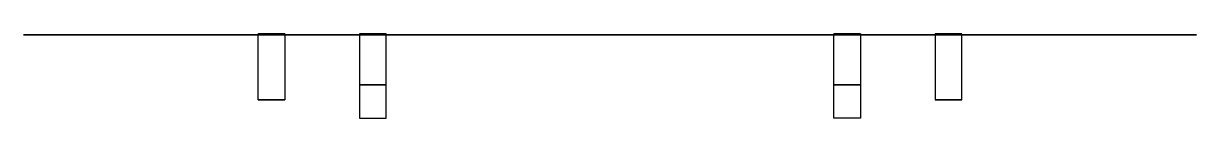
# Model space of a CAD drawing. Header units: millimetres. Extents: x 0 to 1100, y -78 to 1.
import ezdxf

# ---------------------------------------------------------------- set-up
doc = ezdxf.new("R2010")
doc.units = ezdxf.units.MM
doc.layers.add('KwikScaf 3D', color=7, linetype='Continuous')

# ---------------------------------------------------------------- blocks, each defined once
blk = doc.blocks.new('109837xyz')
at = {"layer": 'KwikScaf 3D', "extrusion": (0, -1, 0)}
h = blk.add_hatch(dxfattribs=at)
h.set_pattern_fill('NET', color=0, scale=7.85, style=0)
h.paths.add_polyline_path([(1050, 325), (1035, 325), (1035, 390), (785, 390), (785, 360), (760, 360), (760, 390), (340, 390), (340, 360), (315, 360), (315, 390), (65, 390), (65, 325), (50, 325), (50, -230), (1050, -230)])
at = {"layer": 'KwikScaf 3D', "color": 0, "extrusion": (0, -1, 6.12303e-17)}
for p, q in [((0, 0, 325), (0, 0, -485)), ((0, 0, 325), (65, 0, 325)), ((50, 0, 325), (50, 0, -435)), ((65, 0, 390), (1035, 0, 390)), ((65, 0, 440), (1035, 0, 440)), ((65, 0, 440), (65, 0, 325)), ((1035, 0, 440), (1035, 0, 325)), ((1035, 0, 325), (1100, 0, 325)), ((1050, 0, 325), (1050, 0, -435)), ((1100, 0, 325), (1100, 0, -485)), ((0, 0, -435), (1100, 0, -435)), ((50, 0, -230), (1050, 0, -230))]:
    blk.add_line(p, q, dxfattribs=at)
blk.add_lwpolyline([(0, -485), (1100, -485)], dxfattribs=at)
at = {"layer": 'KwikScaf 3D', "color": 0}
for points in [[(245, 1, -500), (245, -61, -500), (220, -61, -500), (220, 1, -500)], [(245, 1, -557), (245, 1, -407), (220, 1, -407), (220, 1, -557)], [(315, -46.9, 495), (340, -46.9, 495), (340, 1, 495), (315, 1, 495)], [(315, 1, 360), (340, 1, 360), (340, 1, 495), (315, 1, 495)], [(785, -46.9, 495), (760, -46.9, 495), (760, 1, 495), (785, 1, 495)], [(785, 1, 360), (760, 1, 360), (760, 1, 495), (785, 1, 495)], [(855, 1, -557), (855, 1, -407), (880, 1, -407), (880, 1, -557)], [(855, 1, -500), (855, -61, -500), (880, -61, -500), (880, 1, -500)], [(0, 0, -485), (1100, 0, -485), (1100, 0, -230), (0, 0, -230)], [(315, -78.3, 440.5), (340, -78.3, 440.5), (340, -46.9, 495), (315, -46.9, 495)], [(785, -78.3, 440.5), (760, -78.3, 440.5), (760, -46.9, 495), (785, -46.9, 495)], [(245, -61, -557), (245, -61, -500), (220, -61, -500), (220, -61, -557)], [(855, -61, -557), (855, -61, -500), (880, -61, -500), (880, -61, -557)]]:
    blk.add_3dface(points, dxfattribs=at)

msp = doc.modelspace()

# ---------------------------------------------------------------- block references
msp.add_blockref('109837xyz', (0, 0))

doc.saveas('drawing.dxf')
